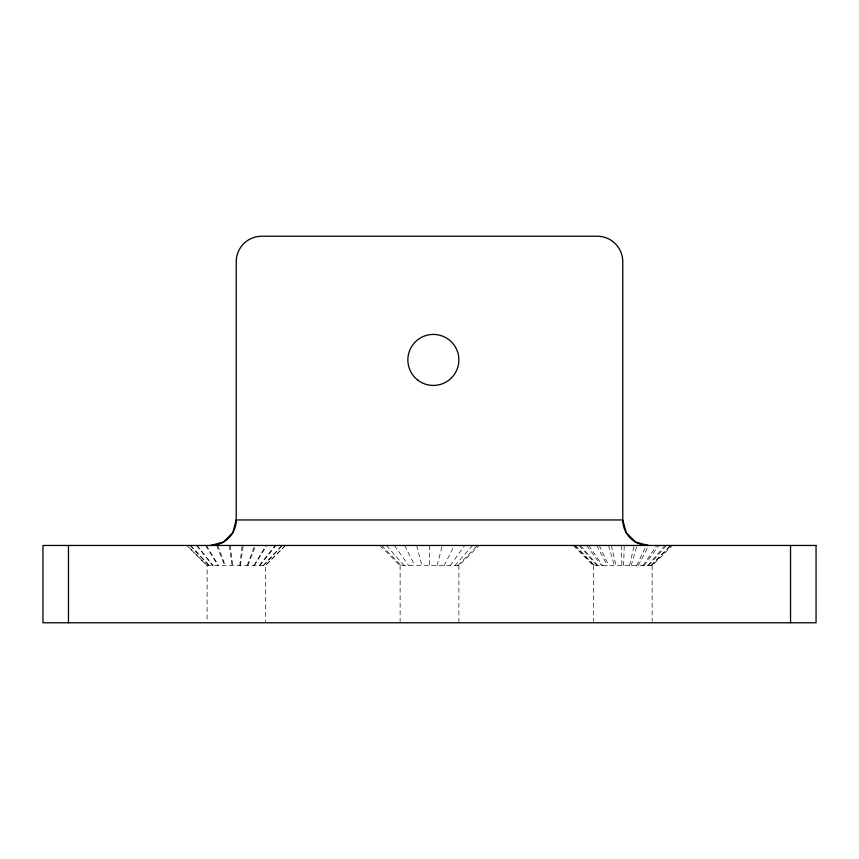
<?xml version="1.0" encoding="UTF-8"?>
<svg xmlns="http://www.w3.org/2000/svg" width="859" height="859" viewBox="0 0 859 859"><rect width="100%" height="100%" fill="white"/><g stroke="black" fill="none" stroke-linecap="round" stroke-linejoin="round"><path stroke-width="0.64" stroke-dasharray="4.29 3.22" d="M623.634 565.566L624.225 545.465M239.736 565.566L242.152 545.465M240.391 565.566L243.258 545.465M629.55 565.566L634.221 545.465M437.102 565.566L442.353 545.465M631.204 565.566L637.024 545.465M247.167 565.566L254.715 545.465M247.768 565.566L255.735 545.465M636.712 565.566L646.333 545.465M444.189 565.566L454.325 545.465M638.205 565.566L648.846 545.465M253.845 565.566L266.011 545.465M254.371 565.566L266.891 545.465M642.929 565.566L656.845 545.465M450.277 565.566L464.612 545.465M644.143 565.566L658.896 545.465M259.332 565.566L275.277 545.465M259.729 565.566L275.954 545.465M647.783 565.566L665.027 545.465M454.937 565.566L472.504 545.465M648.631 565.566L666.477 545.465M263.241 565.566L281.881 545.465M263.488 565.566L282.31 545.465M650.918 565.566L670.342 545.465M457.879 565.566L477.464 545.465M651.358 565.566L671.094 545.465M285.381 545.465L265.302 565.566L265.388 621.444M285.521 545.465L265.388 565.566L207.062 565.566L186.929 545.465M379.85 545.465L400.122 565.566L458.878 565.566L479.15 545.465M573.146 545.465L593.408 565.566L652.142 565.566L672.404 545.465M188.894 547.29L207.148 565.566L207.062 621.444M574.456 545.465L594.192 565.566M381.536 545.465L401.121 565.566M575.208 545.465L594.632 565.566M190.14 545.465L208.962 565.566M190.569 545.465L209.209 565.566M579.073 545.465L596.919 565.566M386.496 545.465L404.063 565.566M580.523 545.465L597.767 565.566M196.496 545.465L212.721 565.566M197.173 545.465L213.118 565.566M586.654 545.465L601.407 565.566M394.388 545.465L408.723 565.566M588.705 545.465L602.621 565.566M205.559 545.465L218.079 565.566M206.439 545.465L218.605 565.566M596.704 545.465L607.345 565.566M404.675 545.465L414.811 565.566M599.217 545.465L608.838 565.566M216.715 545.465L224.682 565.566M217.735 545.465L225.283 565.566M608.526 545.465L614.346 565.566M416.647 545.465L421.898 565.566M611.329 545.465L616 565.566M229.192 545.465L232.059 565.566M230.298 545.465L232.714 565.566M621.325 545.465L621.916 565.566M652.142 565.566L652.142 621.444M593.408 565.566L593.408 621.444M458.878 565.566L458.878 621.444M429.5 545.465L429.5 565.566M400.122 565.566L400.122 621.444"/><path stroke-width="1.29" d="M790.538 545.465L790.538 622.775M68.462 545.465L68.462 622.775M236.225 519.953L232.81 532.709L223.469 542.05L210.713 545.465A25.512 25.512 0 0 0 236.225 519.953L622.775 519.953A25.512 25.512 0 0 0 648.287 545.465L635.531 542.05L626.19 532.709L622.775 519.953L622.775 261.737A25.512 25.512 0 0 0 597.263 236.225L261.737 236.225A25.512 25.512 0 0 0 236.225 261.737L236.225 519.953M816.05 545.465L42.95 545.465L42.95 622.775L816.05 622.775L816.05 545.465M418.054 380.322A25.512 25.512 0 0 0 458.695 362.981A25.512 25.512 0 0 0 423.358 336.46A25.512 25.512 0 0 0 418.054 380.322"/></g></svg>
